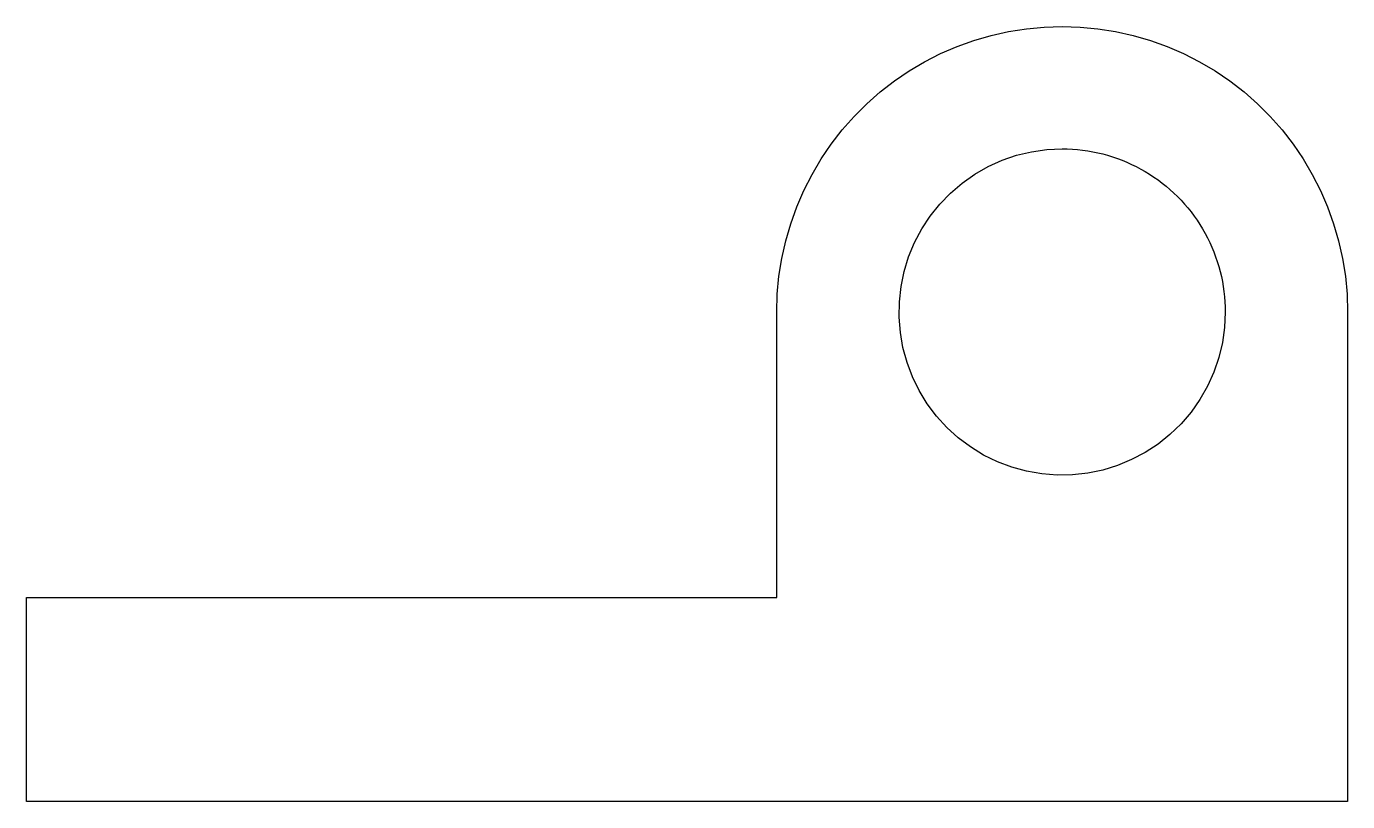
# Model space of a CAD drawing. Header units: metres. Extents: x -28.7 to 3.7, y 0 to 19.
import ezdxf

# ---------------------------------------------------------------- set-up
doc = ezdxf.new("R2010")
doc.units = ezdxf.units.M

msp = doc.modelspace()

# ---------------------------------------------------------------- linework, layer by layer
for points in [[(-10.3, 12), (-10.286, 12.44), (-10.245, 12.877), (-10.176, 13.312), (-10.08, 13.741), (-9.957, 14.163), (-9.808, 14.577), (-9.634, 14.98), (-9.434, 15.372), (-9.21, 15.751), (-8.963, 16.114), (-8.694, 16.462), (-8.403, 16.792), (-8.092, 17.103), (-7.762, 17.394), (-7.414, 17.663), (-7.051, 17.91), (-6.672, 18.134), (-6.28, 18.334), (-5.877, 18.508), (-5.463, 18.657), (-5.041, 18.78), (-4.612, 18.876), (-4.177, 18.945), (-3.74, 18.986), (-3.3, 19), (-2.86, 18.986), (-2.423, 18.945), (-1.988, 18.876), (-1.559, 18.78), (-1.137, 18.657), (-0.723, 18.508), (-0.32, 18.334), (0.072, 18.134), (0.451, 17.91), (0.814, 17.663), (1.162, 17.394), (1.492, 17.103), (1.803, 16.792), (2.094, 16.462), (2.363, 16.114), (2.61, 15.751), (2.834, 15.372), (3.034, 14.98), (3.208, 14.577), (3.357, 14.163), (3.48, 13.741), (3.576, 13.312), (3.645, 12.877), (3.686, 12.44), (3.7, 12)], [(0.7, 12), (0.682, 11.624), (0.629, 11.25), (0.541, 10.884), (0.419, 10.528), (0.264, 10.184), (0.077, 9.857), (-0.139, 9.548), (-0.384, 9.262), (-0.655, 9), (-0.949, 8.764), (-1.264, 8.557), (-1.597, 8.381), (-1.945, 8.236), (-2.305, 8.126), (-2.674, 8.049), (-3.049, 8.008), (-3.426, 8.002), (-3.801, 8.032), (-4.173, 8.096), (-4.536, 8.196), (-4.889, 8.329), (-5.227, 8.495), (-5.548, 8.692), (-5.85, 8.918), (-6.128, 9.172), (-6.382, 9.45), (-6.608, 9.752), (-6.805, 10.073), (-6.971, 10.411), (-7.104, 10.764), (-7.204, 11.127), (-7.268, 11.499), (-7.298, 11.874), (-7.292, 12.251), (-7.251, 12.626), (-7.174, 12.995), (-7.064, 13.355), (-6.919, 13.703), (-6.743, 14.036), (-6.536, 14.351), (-6.3, 14.645), (-6.038, 14.916), (-5.752, 15.161), (-5.443, 15.377), (-5.116, 15.564), (-4.772, 15.719), (-4.416, 15.841), (-4.05, 15.929), (-3.676, 15.982), (-3.3, 16)], [(-3.3, 16), (-3.174, 15.998), (-3.049, 15.992), (-2.924, 15.982), (-2.799, 15.968), (-2.674, 15.951), (-2.55, 15.929), (-2.427, 15.904), (-2.305, 15.874), (-2.184, 15.841), (-2.064, 15.804), (-1.945, 15.764), (-1.828, 15.719), (-1.711, 15.671), (-1.597, 15.619), (-1.484, 15.564), (-1.373, 15.505), (-1.264, 15.443), (-1.157, 15.377), (-1.052, 15.308), (-0.949, 15.236), (-0.848, 15.161), (-0.75, 15.082), (-0.655, 15), (-0.562, 14.916), (-0.472, 14.828), (-0.384, 14.738), (-0.3, 14.645), (-0.218, 14.55), (-0.139, 14.452), (-0.064, 14.351), (0.008, 14.248), (0.077, 14.143), (0.143, 14.036), (0.205, 13.927), (0.264, 13.816), (0.319, 13.703), (0.371, 13.589), (0.419, 13.472), (0.464, 13.355), (0.504, 13.236), (0.541, 13.116), (0.574, 12.995), (0.604, 12.873), (0.629, 12.75), (0.651, 12.626), (0.668, 12.501), (0.682, 12.376), (0.692, 12.251), (0.698, 12.126), (0.7, 12)], [(-10.3, 5), (-10.3, 5.14), (-10.3, 5.28), (-10.3, 5.42), (-10.3, 5.56), (-10.3, 5.7), (-10.3, 5.84), (-10.3, 5.98), (-10.3, 6.12), (-10.3, 6.26), (-10.3, 6.4), (-10.3, 6.54), (-10.3, 6.68), (-10.3, 6.82), (-10.3, 6.96), (-10.3, 7.1), (-10.3, 7.24), (-10.3, 7.38), (-10.3, 7.52), (-10.3, 7.66), (-10.3, 7.8), (-10.3, 7.94), (-10.3, 8.08), (-10.3, 8.22), (-10.3, 8.36), (-10.3, 8.5), (-10.3, 8.64), (-10.3, 8.78), (-10.3, 8.92), (-10.3, 9.06), (-10.3, 9.2), (-10.3, 9.34), (-10.3, 9.48), (-10.3, 9.62), (-10.3, 9.76), (-10.3, 9.9), (-10.3, 10.04), (-10.3, 10.18), (-10.3, 10.32), (-10.3, 10.46), (-10.3, 10.6), (-10.3, 10.74), (-10.3, 10.88), (-10.3, 11.02), (-10.3, 11.16), (-10.3, 11.3), (-10.3, 11.44), (-10.3, 11.58), (-10.3, 11.72), (-10.3, 11.86), (-10.3, 12)], [(-10.3, 5), (-10.3, 5.14), (-10.3, 5.28), (-10.3, 5.42), (-10.3, 5.56), (-10.3, 5.7), (-10.3, 5.84), (-10.3, 5.98), (-10.3, 6.12), (-10.3, 6.26), (-10.3, 6.4), (-10.3, 6.54), (-10.3, 6.68), (-10.3, 6.82), (-10.3, 6.96), (-10.3, 7.1), (-10.3, 7.24), (-10.3, 7.38), (-10.3, 7.52), (-10.3, 7.66), (-10.3, 7.8), (-10.3, 7.94), (-10.3, 8.08), (-10.3, 8.22), (-10.3, 8.36), (-10.3, 8.5), (-10.3, 8.64), (-10.3, 8.78), (-10.3, 8.92), (-10.3, 9.06), (-10.3, 9.2), (-10.3, 9.34), (-10.3, 9.48), (-10.3, 9.62), (-10.3, 9.76), (-10.3, 9.9), (-10.3, 10.04), (-10.3, 10.18), (-10.3, 10.32), (-10.3, 10.46), (-10.3, 10.6), (-10.3, 10.74), (-10.3, 10.88), (-10.3, 11.02), (-10.3, 11.16), (-10.3, 11.3), (-10.3, 11.44), (-10.3, 11.58), (-10.3, 11.72), (-10.3, 11.86), (-10.3, 12)], [(3.7, 12), (3.7, 11.76), (3.7, 11.52), (3.7, 11.28), (3.7, 11.04), (3.7, 10.8), (3.7, 10.56), (3.7, 10.32), (3.7, 10.08), (3.7, 9.84), (3.7, 9.6), (3.7, 9.36), (3.7, 9.12), (3.7, 8.88), (3.7, 8.64), (3.7, 8.4), (3.7, 8.16), (3.7, 7.92), (3.7, 7.68), (3.7, 7.44), (3.7, 7.2), (3.7, 6.96), (3.7, 6.72), (3.7, 6.48), (3.7, 6.24), (3.7, 6), (3.7, 5.76), (3.7, 5.52), (3.7, 5.28), (3.7, 5.04), (3.7, 4.8), (3.7, 4.56), (3.7, 4.32), (3.7, 4.08), (3.7, 3.84), (3.7, 3.6), (3.7, 3.36), (3.7, 3.12), (3.7, 2.88), (3.7, 2.64), (3.7, 2.4), (3.7, 2.16), (3.7, 1.92), (3.7, 1.68), (3.7, 1.44), (3.7, 1.2), (3.7, 0.96), (3.7, 0.72), (3.7, 0.48), (3.7, 0.24), (3.7, 0)], [(-28.7, 0), (-28.7, 0.1), (-28.7, 0.2), (-28.7, 0.3), (-28.7, 0.4), (-28.7, 0.5), (-28.7, 0.6), (-28.7, 0.7), (-28.7, 0.8), (-28.7, 0.9), (-28.7, 1), (-28.7, 1.1), (-28.7, 1.2), (-28.7, 1.3), (-28.7, 1.4), (-28.7, 1.5), (-28.7, 1.6), (-28.7, 1.7), (-28.7, 1.8), (-28.7, 1.9), (-28.7, 2), (-28.7, 2.1), (-28.7, 2.2), (-28.7, 2.3), (-28.7, 2.4), (-28.7, 2.5), (-28.7, 2.6), (-28.7, 2.7), (-28.7, 2.8), (-28.7, 2.9), (-28.7, 3), (-28.7, 3.1), (-28.7, 3.2), (-28.7, 3.3), (-28.7, 3.4), (-28.7, 3.5), (-28.7, 3.6), (-28.7, 3.7), (-28.7, 3.8), (-28.7, 3.9), (-28.7, 4), (-28.7, 4.1), (-28.7, 4.2), (-28.7, 4.3), (-28.7, 4.4), (-28.7, 4.5), (-28.7, 4.6), (-28.7, 4.7), (-28.7, 4.8), (-28.7, 4.9), (-28.7, 5)], [(-28.7, 5), (-28.332, 5), (-27.964, 5), (-27.596, 5), (-27.228, 5), (-26.86, 5), (-26.492, 5), (-26.124, 5), (-25.756, 5), (-25.388, 5), (-25.02, 5), (-24.652, 5), (-24.284, 5), (-23.916, 5), (-23.548, 5), (-23.18, 5), (-22.812, 5), (-22.444, 5), (-22.076, 5), (-21.708, 5), (-21.34, 5), (-20.972, 5), (-20.604, 5), (-20.236, 5), (-19.868, 5), (-19.5, 5), (-19.132, 5), (-18.764, 5), (-18.396, 5), (-18.028, 5), (-17.66, 5), (-17.292, 5), (-16.924, 5), (-16.556, 5), (-16.188, 5), (-15.82, 5), (-15.452, 5), (-15.084, 5), (-14.716, 5), (-14.348, 5), (-13.98, 5), (-13.612, 5), (-13.244, 5), (-12.876, 5), (-12.508, 5), (-12.14, 5), (-11.772, 5), (-11.404, 5), (-11.036, 5), (-10.668, 5), (-10.3, 5)], [(-20, 5), (-19.806, 5), (-19.612, 5), (-19.418, 5), (-19.224, 5), (-19.03, 5), (-18.836, 5), (-18.642, 5), (-18.448, 5), (-18.254, 5), (-18.06, 5), (-17.866, 5), (-17.672, 5), (-17.478, 5), (-17.284, 5), (-17.09, 5), (-16.896, 5), (-16.702, 5), (-16.508, 5), (-16.314, 5), (-16.12, 5), (-15.926, 5), (-15.732, 5), (-15.538, 5), (-15.344, 5), (-15.15, 5), (-14.956, 5), (-14.762, 5), (-14.568, 5), (-14.374, 5), (-14.18, 5), (-13.986, 5), (-13.792, 5), (-13.598, 5), (-13.404, 5), (-13.21, 5), (-13.016, 5), (-12.822, 5), (-12.628, 5), (-12.434, 5), (-12.24, 5), (-12.046, 5), (-11.852, 5), (-11.658, 5), (-11.464, 5), (-11.27, 5), (-11.076, 5), (-10.882, 5), (-10.688, 5), (-10.494, 5), (-10.3, 5)], [(3.7, 0), (3.052, 0), (2.404, 0), (1.756, 0), (1.108, 0), (0.46, 0), (-0.188, 0), (-0.836, 0), (-1.484, 0), (-2.132, 0), (-2.78, 0), (-3.428, 0), (-4.076, 0), (-4.724, 0), (-5.372, 0), (-6.02, 0), (-6.668, 0), (-7.316, 0), (-7.964, 0), (-8.612, 0), (-9.26, 0), (-9.908, 0), (-10.556, 0), (-11.204, 0), (-11.852, 0), (-12.5, 0), (-13.148, 0), (-13.796, 0), (-14.444, 0), (-15.092, 0), (-15.74, 0), (-16.388, 0), (-17.036, 0), (-17.684, 0), (-18.332, 0), (-18.98, 0), (-19.628, 0), (-20.276, 0), (-20.924, 0), (-21.572, 0), (-22.22, 0), (-22.868, 0), (-23.516, 0), (-24.164, 0), (-24.812, 0), (-25.46, 0), (-26.108, 0), (-26.756, 0), (-27.404, 0), (-28.052, 0), (-28.7, 0)]]:
    msp.add_lwpolyline(points)

doc.saveas('drawing.dxf')
